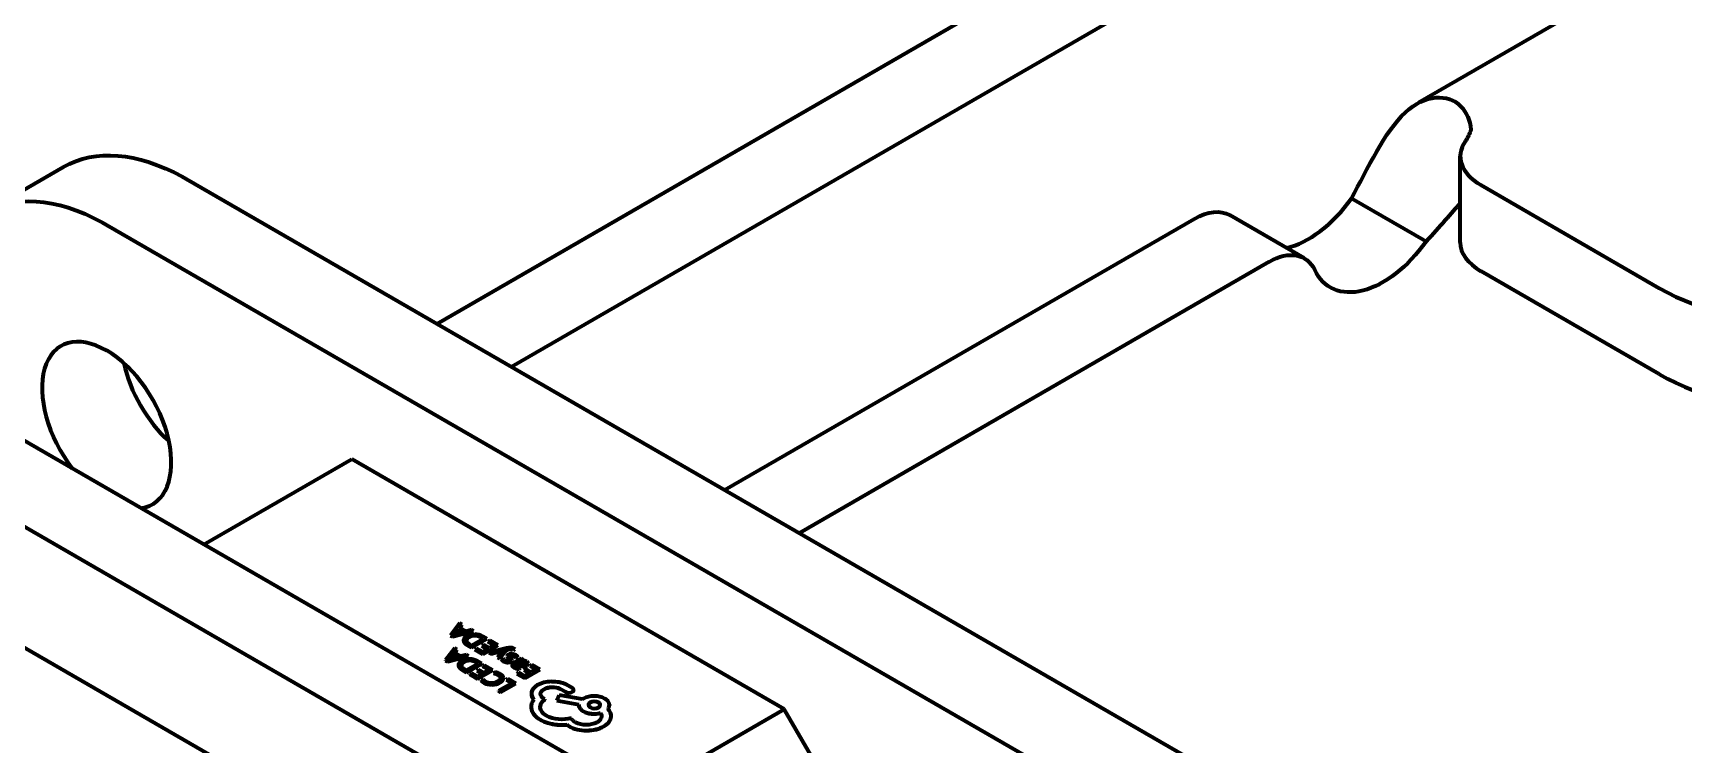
# Model space of a CAD drawing. Header units: millimetres. Extents: x 0 to 1189, y 0 to 841.
# Drawn here: x 635.68 to 659.15, y 380.27 to 390.4 of the extents above; entities that cross this region are included whole.
import ezdxf

# ---------------------------------------------------------------- set-up
doc = ezdxf.new("R2010")
doc.units = ezdxf.units.MM
doc.header["$LTSCALE"] = 0.75
doc.layers.add('Visible', color=7, linetype='Continuous', lineweight=70)

msp = doc.modelspace()

# ---------------------------------------------------------------- linework, layer by layer
at = {"layer": 'Visible', "extrusion": (0, 0.816497, 0.57735)}
for p, q in [((792.229, 468.416), (655.371, 389.402)), ((641.419, 386.263), (705.121, 423.041)), ((706.182, 422.429), (642.48, 385.65)), ((655.972, 387.419), (655.972, 388.643)), ((634.98, 387.84), (636.111, 388.493)), ((637.796, 388.354), (637.855, 388.321)), ((637.855, 388.321), (657.654, 376.89)), ((656.265, 388.235), (658.802, 386.77)), ((655.02, 387.701), (654.426, 388.044)), ((636.665, 387.7), (636.723, 387.667)), ((636.723, 387.667), (656.522, 376.236)), ((645.514, 383.899), (652.194, 387.755)), ((653.754, 387.193), (652.694, 387.805)), ((655.486, 387.431), (655.02, 387.701)), ((653.254, 387.143), (646.574, 383.286)), ((658.802, 385.545), (656.265, 387.01)), ((652.375, 374.886), (632.384, 386.427)), ((651.314, 374.273), (631.324, 385.815)), ((638.107, 383.123), (640.208, 384.336)), ((646.359, 380.784), (640.208, 384.336)), ((634.565, 382.229), (648.072, 374.43)), ((641.748, 382.004), (641.615, 381.832)), ((641.742, 381.939), (641.779, 381.986)), ((641.743, 381.939), (641.779, 381.985)), ((641.779, 381.986), (641.748, 382.004)), ((641.779, 381.986), (641.779, 381.985)), ((641.615, 381.832), (641.645, 381.814)), ((641.615, 381.832), (641.615, 381.831)), ((641.615, 381.831), (641.645, 381.814)), ((641.645, 381.814), (641.942, 381.892)), ((641.645, 381.814), (641.942, 381.891)), ((641.645, 381.814), (641.645, 381.814)), ((641.658, 381.839), (641.658, 381.838)), ((641.726, 381.92), (641.669, 381.849)), ((641.726, 381.919), (641.669, 381.849)), ((641.677, 381.845), (641.799, 381.878)), ((641.799, 381.878), (641.726, 381.92)), ((641.726, 381.92), (641.726, 381.919)), ((641.798, 381.878), (641.726, 381.919)), ((641.832, 381.887), (641.742, 381.939)), ((641.8, 381.763), (641.8, 381.762)), ((641.912, 381.909), (641.832, 381.887)), ((641.911, 381.689), (642.078, 381.785)), ((641.942, 381.892), (641.912, 381.909)), ((641.914, 381.659), (642.13, 381.783)), ((641.914, 381.658), (642.13, 381.782)), ((641.942, 381.892), (641.942, 381.891)), ((642.078, 381.785), (642.046, 381.803)), ((642.077, 381.785), (642.046, 381.802)), ((642.13, 381.783), (642.071, 381.818)), ((642.13, 381.783), (642.13, 381.782)), ((642.171, 381.76), (642.146, 381.746)), ((642.146, 381.746), (642.146, 381.745)), ((642.146, 381.746), (642.234, 381.695)), ((642.146, 381.745), (642.234, 381.694)), ((642.287, 381.693), (642.171, 381.76)), ((641.676, 381.65), (641.543, 381.478)), ((641.573, 381.461), (641.87, 381.538)), ((641.573, 381.46), (641.87, 381.537)), ((641.654, 381.567), (641.597, 381.496)), ((641.654, 381.566), (641.597, 381.495)), ((641.605, 381.492), (641.727, 381.525)), ((641.727, 381.525), (641.654, 381.567)), ((641.654, 381.567), (641.654, 381.566)), ((641.726, 381.524), (641.654, 381.566)), ((641.67, 381.586), (641.707, 381.632)), ((641.76, 381.534), (641.67, 381.586)), ((641.671, 381.585), (641.707, 381.632)), ((641.707, 381.632), (641.676, 381.65)), ((641.707, 381.632), (641.707, 381.632)), ((641.84, 381.556), (641.76, 381.534)), ((641.87, 381.538), (641.84, 381.556)), ((641.853, 381.694), (641.914, 381.659)), ((641.853, 381.693), (641.914, 381.658)), ((641.87, 381.538), (641.87, 381.537)), ((641.879, 381.708), (641.911, 381.689)), ((641.914, 381.659), (641.914, 381.658)), ((641.985, 381.647), (641.96, 381.632)), ((641.96, 381.632), (641.96, 381.632)), ((641.96, 381.632), (642.071, 381.567)), ((641.96, 381.632), (642.071, 381.568)), ((642.068, 381.599), (641.985, 381.647)), ((642.085, 381.697), (642.06, 381.683)), ((642.06, 381.683), (642.06, 381.682)), ((642.06, 381.683), (642.137, 381.638)), ((642.06, 381.682), (642.136, 381.638)), ((642.137, 381.638), (642.068, 381.599)), ((642.071, 381.568), (642.287, 381.693)), ((642.071, 381.567), (642.287, 381.692)), ((642.071, 381.568), (642.071, 381.567)), ((642.162, 381.653), (642.085, 381.697)), ((642.234, 381.695), (642.162, 381.653)), ((642.409, 381.649), (642.162, 381.587)), ((642.162, 381.587), (642.19, 381.571)), ((642.162, 381.587), (642.162, 381.586)), ((642.162, 381.586), (642.19, 381.57)), ((642.19, 381.571), (642.348, 381.614)), ((642.19, 381.57), (642.348, 381.613)), ((642.19, 381.571), (642.19, 381.57)), ((642.355, 381.609), (642.28, 381.519)), ((642.28, 381.519), (642.28, 381.518)), ((642.28, 381.519), (642.31, 381.502)), ((642.28, 381.518), (642.31, 381.501)), ((642.287, 381.693), (642.287, 381.692)), ((642.31, 381.502), (642.403, 381.625)), ((642.31, 381.501), (642.403, 381.624)), ((642.31, 381.502), (642.31, 381.501)), ((642.361, 381.506), (642.335, 381.491)), ((642.348, 381.614), (642.348, 381.613)), ((642.364, 381.618), (642.355, 381.609)), ((642.364, 381.619), (642.364, 381.618)), ((642.364, 381.619), (642.364, 381.618)), ((642.364, 381.618), (642.364, 381.618)), ((642.403, 381.625), (642.443, 381.635)), ((642.403, 381.624), (642.443, 381.634)), ((642.403, 381.625), (642.403, 381.624)), ((642.419, 381.537), (642.419, 381.536)), ((642.505, 381.62), (642.529, 381.634)), ((642.505, 381.621), (642.529, 381.634)), ((642.505, 381.621), (642.505, 381.62)), ((642.619, 381.501), (642.519, 381.444)), ((642.529, 381.634), (642.529, 381.634)), ((642.549, 381.503), (642.577, 381.519)), ((642.549, 381.502), (642.577, 381.518)), ((642.549, 381.503), (642.549, 381.502)), ((642.577, 381.519), (642.577, 381.518)), ((642.646, 381.486), (642.619, 381.501)), ((641.543, 381.478), (641.573, 381.461)), ((641.543, 381.478), (641.543, 381.477)), ((641.543, 381.477), (641.573, 381.46)), ((641.573, 381.461), (641.573, 381.46)), ((641.585, 381.485), (641.586, 381.485)), ((641.727, 381.41), (641.727, 381.409)), ((641.781, 381.341), (641.842, 381.305)), ((641.781, 381.34), (641.842, 381.304)), ((641.807, 381.354), (641.839, 381.336)), ((641.839, 381.336), (642.006, 381.432)), ((641.842, 381.305), (642.058, 381.43)), ((641.842, 381.304), (642.058, 381.429)), ((641.842, 381.305), (641.842, 381.304)), ((641.913, 381.293), (641.888, 381.279)), ((641.888, 381.279), (641.888, 381.278)), ((641.888, 381.279), (641.999, 381.215)), ((641.888, 381.278), (641.999, 381.214)), ((641.996, 381.245), (641.913, 381.293)), ((642.006, 381.432), (641.974, 381.45)), ((642.005, 381.431), (641.974, 381.449)), ((642.013, 381.344), (641.988, 381.329)), ((641.988, 381.329), (641.988, 381.329)), ((641.988, 381.329), (642.064, 381.285)), ((641.988, 381.329), (642.065, 381.285)), ((642.065, 381.285), (641.996, 381.245)), ((642.058, 381.43), (641.999, 381.464)), ((641.999, 381.215), (642.215, 381.339)), ((641.999, 381.214), (642.215, 381.338)), ((642.09, 381.299), (642.013, 381.344)), ((642.058, 381.43), (642.058, 381.429)), ((642.099, 381.406), (642.074, 381.392)), ((642.074, 381.392), (642.074, 381.391)), ((642.074, 381.392), (642.162, 381.341)), ((642.074, 381.391), (642.162, 381.341)), ((642.162, 381.341), (642.09, 381.299)), ((642.215, 381.339), (642.099, 381.406)), ((642.215, 381.339), (642.215, 381.338)), ((642.249, 381.309), (642.222, 381.294)), ((642.222, 381.294), (642.222, 381.293)), ((642.335, 381.491), (642.335, 381.49)), ((642.486, 381.479), (642.486, 381.478)), ((642.489, 381.41), (642.489, 381.409)), ((642.548, 381.429), (642.6, 381.406)), ((642.548, 381.429), (642.548, 381.428)), ((642.548, 381.428), (642.6, 381.406)), ((642.582, 381.302), (642.557, 381.287)), ((642.557, 381.287), (642.557, 381.287)), ((642.557, 381.287), (642.669, 381.222)), ((642.557, 381.287), (642.669, 381.223)), ((642.583, 381.45), (642.568, 381.441)), ((642.568, 381.441), (642.609, 381.423)), ((642.583, 381.449), (642.569, 381.441)), ((642.665, 381.254), (642.582, 381.302)), ((642.584, 381.356), (642.61, 381.371)), ((642.584, 381.355), (642.61, 381.37)), ((642.584, 381.356), (642.584, 381.355)), ((642.61, 381.371), (642.61, 381.37)), ((642.622, 381.472), (642.646, 381.486)), ((642.622, 381.471), (642.646, 381.485)), ((642.622, 381.471), (642.622, 381.472)), ((642.646, 381.486), (642.646, 381.485)), ((642.682, 381.352), (642.657, 381.338)), ((642.657, 381.338), (642.657, 381.337)), ((642.657, 381.338), (642.735, 381.294)), ((642.657, 381.337), (642.734, 381.293)), ((642.735, 381.294), (642.665, 381.254)), ((642.669, 381.223), (642.884, 381.348)), ((642.669, 381.222), (642.884, 381.347)), ((642.759, 381.308), (642.682, 381.352)), ((642.721, 381.431), (642.721, 381.43)), ((642.768, 381.415), (642.744, 381.401)), ((642.744, 381.401), (642.744, 381.4)), ((642.744, 381.401), (642.832, 381.35)), ((642.744, 381.4), (642.831, 381.349)), ((642.832, 381.35), (642.759, 381.308)), ((642.884, 381.348), (642.768, 381.415)), ((642.884, 381.348), (642.884, 381.347)), ((641.999, 381.215), (641.999, 381.214)), ((642.077, 381.21), (642.047, 381.193)), ((642.047, 381.193), (642.047, 381.192)), ((642.49, 381.152), (642.298, 381.042)), ((642.298, 381.042), (642.298, 381.041)), ((642.298, 381.042), (642.326, 381.026)), ((642.298, 381.041), (642.326, 381.025)), ((642.326, 381.026), (642.542, 381.15)), ((642.326, 381.025), (642.542, 381.149)), ((642.326, 381.026), (642.326, 381.025)), ((642.366, 381.225), (642.366, 381.224)), ((642.428, 381.216), (642.404, 381.202)), ((642.404, 381.202), (642.404, 381.201)), ((642.404, 381.202), (642.49, 381.152)), ((642.404, 381.201), (642.489, 381.152)), ((642.542, 381.15), (642.428, 381.216)), ((642.542, 381.15), (642.542, 381.149)), ((642.669, 381.223), (642.669, 381.222)), ((643.174, 381.074), (643.243, 381.034)), ((643.174, 381.074), (643.174, 381.073)), ((643.174, 381.073), (643.243, 381.033)), ((643.348, 381.081), (643.258, 381.133)), ((643.365, 381.055), (643.365, 381.054)), ((642.759, 380.813), (642.759, 380.812)), ((642.76, 380.801), (642.76, 380.8)), ((642.763, 381.001), (642.763, 381)), ((642.956, 380.923), (642.944, 380.93)), ((642.956, 380.923), (642.956, 380.922)), ((643.158, 380.982), (643.125, 380.907)), ((643.125, 380.907), (643.437, 380.85)), ((643.125, 380.907), (643.125, 380.906)), ((643.125, 380.906), (643.437, 380.85)), ((643.486, 380.923), (643.158, 380.982)), ((643.437, 380.841), (643.437, 380.84)), ((643.502, 380.932), (643.486, 380.923)), ((643.873, 380.843), (643.873, 380.842)), ((643.267, 380.563), (643.267, 380.562)), ((643.746, 380.729), (643.746, 380.728)), ((643.899, 380.684), (643.899, 380.683)), ((644.259, 379.572), (646.359, 380.784)), ((646.784, 380.05), (646.359, 380.784))]:
    msp.add_line(p, q, dxfattribs=at)
at = {"layer": 'Visible', "extrusion": (-3e-16, -4e-16, -1)}
msp.add_ellipse((654.644, 389.17), major_axis=(1.5, 0), ratio=0.57735, start_param=0.170469, end_param=0.373881, dxfattribs=at)
at = {"layer": 'Visible'}
for centre, major_axis, ratio, start_param, end_param in [((656.972, 388.643), (-1, 0), 0.57735, -0.373881, 0.785398), ((653.814, 388.691), (0.75, 1.299), 0.57735, 3.626193, 4.54192), ((656.972, 387.419), (1, 0), 0.57735, 3.141593, 3.926991), ((661.008, 388.044), (-3.12, 0), 0.57735, 0.785398, 2.356194), ((636.724, 384.82), (-0.65, 1.126), 0.57735, 2.918267, 8.077307), ((637.855, 385.473), (-0.65, 1.126), 0.57735, 1.055809, 2.085784), ((661.008, 386.819), (3.12, 0), 0.57735, 3.926991, 5.497787), ((649.858, 381.401), (-8.021, 0.359), 0.060123, -0.093859, 0.010586), ((649.858, 381.4), (-8.021, 0.359), 0.060123, -0.093859, 0.001849), ((666.223, 383.808), (24.386, 2.051), 0.038716, 3.143359, 3.197224), ((651.408, 359.274), (-9.542, 22.557), 0.090582, -0.040508, 0.011236), ((643.402, 374.621), (-1.477, 7.203), 0.148428, -0.031897, 0.049363), ((643.402, 374.62), (-1.477, 7.203), 0.148428, -0.031897, 0.049363), ((634.951, 364.2), (7.091, 17.631), 0.108906, -0.015482, 0.041198), ((640.379, 373.069), (1.61, 8.755), 0.137428, -0.048839, 0.024377), ((640.379, 373.068), (1.61, 8.755), 0.137428, -0.048839, 0.024377), ((651.336, 358.921), (-9.542, 22.557), 0.090582, -0.040508, 0.011236), ((634.879, 363.847), (7.091, 17.631), 0.108906, -0.015482, 0.041198), ((642.869, 381.295), (-0.448, 0.248), 0.147635, 0.062665, 0.340222), ((642.869, 381.294), (-0.448, 0.248), 0.147635, 0.081452, 0.340222), ((645.98, 380.939), (-3.56, 0.6), 0.070102, -0.084618, 0.003932), ((643.25, 380.093), (-0.813, 1.466), 0.202583, -0.140588, 0.003494), ((641.661, 381.973), (-0.824, 0.499), 0.100092, 3.173278, 3.381212), ((642.274, 379.932), (0.217, 1.635), 0.284169, -0.116845, 0.009537), ((642.42, 381.646), (-0.113, 0.023), 0.261871, 3.492368, 3.800979), ((635.175, 380.54), (7.407, 0.964), 0.07098, 0.029514, 0.092518), ((649.786, 381.048), (-8.021, 0.359), 0.060123, -0.093859, 0.010586), ((649.786, 381.047), (-8.021, 0.359), 0.060123, -0.093859, 0.001849), ((666.151, 383.455), (24.386, 2.051), 0.038716, 3.143359, 3.197224), ((643.33, 374.268), (-1.477, 7.203), 0.148428, -0.031897, 0.049363), ((643.33, 374.267), (-1.477, 7.203), 0.148428, -0.031897, 0.049363), ((640.307, 372.716), (1.61, 8.755), 0.137428, -0.048839, 0.024377), ((640.307, 372.715), (1.61, 8.755), 0.137428, -0.048839, 0.024377), ((641.404, 381.644), (-1.083, 0.166), 0.128329, 2.982917, 3.131669), ((641.404, 381.643), (-1.083, 0.166), 0.128329, 2.982917, 3.131669), ((641.661, 381.972), (-0.824, 0.499), 0.100092, 3.173278, 3.202183), ((640.937, 377.977), (1.756, 3.485), 0.155184, -0.008852, 0.109945), ((642.145, 380.576), (0.524, 0.875), 0.256377, 0.004149, 0.161317), ((642.145, 380.575), (0.524, 0.875), 0.256377, 0.004149, 0.161317), ((642.536, 381.958), (-0.12, 0.543), 0.302444, 3.072579, 3.236754), ((641.277, 381.318), (1.404, 0.118), 0.092397, 0.001236, 0.132209), ((641.277, 381.317), (1.404, 0.118), 0.092397, 0.001236, 0.132209), ((633.823, 380.695), (8.898, 0.737), 0.047794, -0.000172, 0.068818), ((644.346, 381.061), (-2.305, 0.152), 0.10688, 0.083651, 0.21374), ((644.346, 381.061), (-2.305, 0.152), 0.10688, 0.083651, 0.21374), ((626.583, 382.852), (-15.783, 1.632), 0.053909, 3.067268, 3.144314), ((626.583, 382.851), (-15.783, 1.632), 0.053909, 3.067268, 3.144314), ((643.059, 380.999), (0.302, 0.002), 0.580876, 1.596402, 2.343721), ((643.031, 380.963), (0.342, 0.03), 0.609824, 0.793154, 1.464424), ((643.139, 380.783), (-0.378, 0.052), 0.643041, -0.367414, 0.137649), ((643.139, 380.782), (-0.378, 0.052), 0.643041, 0.088554, 0.137649), ((643.372, 380.967), (0.627, 0.159), 0.5992, 3.693576, 4.173559), ((643.372, 380.966), (0.627, 0.159), 0.5992, 3.693576, 4.173559), ((643.569, 380.681), (0.33, 0.006), 0.5963, -0.824188, -0.065817), ((643.569, 380.68), (0.33, 0.006), 0.5963, -0.824188, -0.065817), ((642.295, 380.507), (1.603, 0.191), 0.273303, -0.053666, 0.216274), ((642.295, 380.506), (1.603, 0.191), 0.273303, -0.053666, -0.032634), ((643.575, 380.711), (0.383, 0.024), 0.597342, 3.875491, 4.610082), ((643.575, 380.711), (0.383, 0.024), 0.597342, 3.875491, 4.610082), ((643.554, 380.681), (0.345, 0.004), 0.578117, 4.691456, 5.483252), ((643.554, 380.68), (0.345, 0.004), 0.578117, 4.691456, 5.483252)]:
    msp.add_ellipse(centre, major_axis=major_axis, ratio=ratio, start_param=start_param, end_param=end_param, dxfattribs=at)
at = {"layer": 'Visible', "extrusion": (-1e-16, -1e-16, -1)}
for centre, major_axis, ratio, start_param, end_param in [((637.855, 385.473), (-1.744, 3.02), 0.57735, 0, 0.7616), ((641.41, 379.507), (0.872, 1.768), 0.307644, -0.101095, 0.020157), ((641.41, 379.507), (0.872, 1.768), 0.307644, -0.101095, 0.020157), ((632.606, 379.716), (9.719, 1.516), 0.05889, -0.072943, 0.012766), ((632.606, 379.715), (9.719, 1.516), 0.05889, -0.072943, 0.008489)]:
    msp.add_ellipse(centre, major_axis=major_axis, ratio=ratio, start_param=start_param, end_param=end_param, dxfattribs=at)
at = {"layer": 'Visible', "extrusion": (0, -2e-16, -1)}
for centre, major_axis, ratio, start_param, end_param in [((636.723, 384.82), (-1.744, 3.02), 0.57735, -0.785398, 0.7616), ((662.034, 382.471), (19.507, 1.066), 0.02399, 3.104846, 3.188899), ((662.034, 382.471), (19.507, 1.066), 0.02399, 3.143773, 3.188899)]:
    msp.add_ellipse(centre, major_axis=major_axis, ratio=ratio, start_param=start_param, end_param=end_param, dxfattribs=at)
at = {"layer": 'Visible', "extrusion": (-4e-16, -1e-16, -1)}
for centre, end_param in [((652.194, 386.939), 0), ((653.254, 386.327), 0.373881)]:
    msp.add_ellipse(centre, major_axis=(0.5, 0.866), ratio=0.57735, start_param=-0.785398, end_param=end_param, dxfattribs=at)
at = {"layer": 'Visible', "extrusion": (-2e-16, -1e-16, -1)}
msp.add_ellipse((654.874, 388.078), major_axis=(0.75, 1.299), ratio=0.57735, start_param=1.741265, end_param=3.515474, dxfattribs=at)
at = {"layer": 'Visible', "extrusion": (-1e-16, 0, -1)}
msp.add_ellipse((641.186, 382.538), major_axis=(-1.26, 1.058), ratio=0.040861, start_param=2.963326, end_param=3.099573, dxfattribs=at)
msp.add_ellipse((641.186, 382.538), major_axis=(-1.26, 1.058), ratio=0.040861, start_param=2.963326, end_param=3.099573, dxfattribs=at)
at = {"layer": 'Visible', "extrusion": (-3e-16, 3e-16, -1)}
msp.add_ellipse((642.733, 381.314), major_axis=(-0.274, 0.222), ratio=0.096156, start_param=-0.405246, end_param=-0.106075, dxfattribs=at)
at = {"layer": 'Visible', "extrusion": (-3e-16, -1e-16, -1)}
for centre in [(645.677, 372.752), (645.677, 372.751)]:
    msp.add_ellipse(centre, major_axis=(-3.205, 8.794), ratio=0.060863, start_param=-0.010703, end_param=0.072473, dxfattribs=at)
at = {"layer": 'Visible', "extrusion": (-4e-16, -5e-16, -1)}
msp.add_ellipse((642.343, 381.6), major_axis=(-0.1, 0.125), ratio=0.410259, start_param=3.202815, end_param=3.526218, dxfattribs=at)
at = {"layer": 'Visible'}
for points, knots in [([(654.426, 388.044), (654.656, 388.467), (654.894, 388.99), (655.193, 389.267), (655.474, 389.528), (655.797, 389.537), (655.976, 389.356), (656.062, 389.27), (656.114, 389.149), (656.123, 389.024)], [-2.115146, -2.115146, -2.115146, -2.115146, -1.315871, -1.315871, -1.315871, -0.563126, -0.563126, -0.563126, -0.203413, -0.203413, -0.203413, -0.203413]), ([(642.76, 380.801), (642.763, 380.77), (642.776, 380.739), (642.82, 380.682), (642.851, 380.656), (642.888, 380.634)], [-0.03236669, -0.03236669, -0.03236669, -0.03236669, -0.01602046, -0.01602046, 0, 0, 0, 0]), ([(642.76, 380.8), (642.763, 380.769), (642.776, 380.738), (642.82, 380.681), (642.851, 380.655), (642.888, 380.634)], [-0.03236669, -0.03236669, -0.03236669, -0.03236669, -0.01602046, -0.01602046, 0, 0, 0, 0]), ([(643.437, 380.85), (643.436, 380.842), (643.437, 380.833), (643.441, 380.815), (643.445, 380.807), (643.456, 380.79), (643.463, 380.782), (643.479, 380.767), (643.489, 380.76), (643.5, 380.754)], [-0.01846108, -0.01846108, -0.01846108, -0.01846108, -0.01388942, -0.01388942, -0.00928239, -0.00928239, -0.0047168, -0.0047168, 0, 0, 0, 0]), ([(643.437, 380.84), (643.437, 380.835), (643.438, 380.829), (643.441, 380.815), (643.445, 380.806), (643.456, 380.789), (643.463, 380.782), (643.479, 380.767), (643.489, 380.76), (643.5, 380.753)], [-0.01686692, -0.01686692, -0.01686692, -0.01686692, -0.01388942, -0.01388942, -0.00928239, -0.00928239, -0.0047168, -0.0047168, 0, 0, 0, 0]), ([(643.718, 380.877), (643.684, 380.897), (643.631, 380.896), (643.598, 380.877), (643.582, 380.868), (643.574, 380.855), (643.574, 380.843)], [0, 0, 0, 0, 1, 1, 1, 1.48875, 1.48875, 1.48875, 1.48875]), ([(643.598, 380.809), (643.631, 380.79), (643.684, 380.789), (643.752, 380.828), (643.75, 380.859), (643.718, 380.878)], [2, 2, 2, 2, 3, 3, 4, 4, 4, 4]), ([(643.39, 380.595), (643.376, 380.603), (643.364, 380.612), (643.344, 380.632), (643.336, 380.643), (643.332, 380.655)], [-0.01200448, -0.01200448, -0.01200448, -0.01200448, -0.00606735, -0.00606735, 0, 0, 0, 0])]:
    msp.add_open_spline(points, degree=3, knots=knots, dxfattribs=at)
at = {"layer": 'Visible', "extrusion": (9.1665e-12, -7.0545e-12, -1)}
msp.add_open_spline([(655.973, 387.975), (655.844, 387.841), (655.678, 387.633), (655.486, 387.431)], degree=3, dxfattribs=at)
at = {"layer": 'Visible', "extrusion": (1.6881e-09, -1.89103e-09, -1)}
msp.add_open_spline([(641.669, 381.849), (641.667, 381.847), (641.664, 381.844), (641.658, 381.839)], degree=3, dxfattribs=at)
at = {"layer": 'Visible', "extrusion": (-3.08998e-10, 3.831e-10, -1)}
msp.add_open_spline([(641.669, 381.849), (641.667, 381.846), (641.664, 381.843), (641.658, 381.838)], degree=3, dxfattribs=at)
at = {"layer": 'Visible'}
for points in [[(641.658, 381.838), (641.666, 381.842), (641.672, 381.844), (641.677, 381.845)], [(641.844, 381.821), (641.812, 381.802), (641.797, 381.781), (641.8, 381.758)], [(641.8, 381.758), (641.802, 381.734), (641.82, 381.713), (641.853, 381.694)], [(641.8, 381.757), (641.802, 381.733), (641.82, 381.712), (641.853, 381.693)], [(642.389, 381.477), (642.374, 381.486), (642.365, 381.495), (642.361, 381.506)], [(642.513, 381.646), (642.49, 381.659), (642.455, 381.66), (642.409, 381.649)], [(642.443, 381.634), (642.464, 381.639), (642.48, 381.637), (642.492, 381.63)], [(642.443, 381.635), (642.464, 381.639), (642.48, 381.638), (642.492, 381.631)], [(642.459, 381.531), (642.458, 381.536), (642.46, 381.54), (642.466, 381.544)], [(642.459, 381.533), (642.459, 381.537), (642.461, 381.54), (642.466, 381.543)], [(642.492, 381.631), (642.497, 381.628), (642.501, 381.625), (642.505, 381.621)], [(642.492, 381.63), (642.497, 381.627), (642.501, 381.624), (642.505, 381.62)], [(641.772, 381.467), (641.74, 381.449), (641.725, 381.428), (641.728, 381.404)], [(641.728, 381.404), (641.73, 381.381), (641.748, 381.36), (641.781, 381.341)], [(641.728, 381.403), (641.73, 381.38), (641.748, 381.359), (641.781, 381.34)], [(642.321, 381.282), (642.297, 381.296), (642.273, 381.305), (642.249, 381.309)], [(642.519, 381.444), (642.48, 381.421), (642.48, 381.4), (642.517, 381.378)], [(642.489, 381.409), (642.489, 381.398), (642.499, 381.388), (642.517, 381.377)], [(642.626, 381.461), (642.61, 381.461), (642.596, 381.457), (642.583, 381.45)], [(642.626, 381.46), (642.61, 381.46), (642.596, 381.456), (642.583, 381.449)], [(642.701, 381.405), (642.714, 381.413), (642.721, 381.421), (642.721, 381.43)], [(642.847, 381.122), (642.756, 381.068), (642.738, 380.985), (642.798, 380.919)], [(642.944, 380.93), (642.878, 380.968), (642.878, 381.03), (642.944, 381.068)], [(642.894, 380.999), (642.894, 381.024), (642.911, 381.049), (642.944, 381.067)], [(642.944, 381.068), (643.006, 381.105), (643.106, 381.107), (643.174, 381.074)], [(642.944, 381.067), (643.006, 381.104), (643.106, 381.106), (643.174, 381.073)], [(643.243, 381.033), (643.246, 381.031), (643.247, 381.029), (643.25, 381.027)], [(642.763, 381), (642.763, 380.972), (642.775, 380.944), (642.798, 380.918)], [(642.979, 380.688), (642.868, 380.752), (642.861, 380.854), (642.956, 380.923)], [(642.89, 380.813), (642.89, 380.852), (642.912, 380.89), (642.956, 380.922)], [(643.809, 380.932), (643.724, 380.981), (643.586, 380.981), (643.502, 380.932)]]:
    msp.add_open_spline(points, degree=3, dxfattribs=at)
at = {"layer": 'Visible', "extrusion": (1.15543e-09, -6.52419e-11, 1)}
msp.add_open_spline([(641.8, 381.762), (641.8, 381.761), (641.8, 381.759), (641.8, 381.757)], degree=3, dxfattribs=at)
at = {"layer": 'Visible', "extrusion": (-8.6804e-11, 4.76261e-11, -1)}
msp.add_open_spline([(641.597, 381.496), (641.595, 381.494), (641.591, 381.49), (641.585, 381.485)], degree=3, dxfattribs=at)
at = {"layer": 'Visible', "extrusion": (7.94878e-10, -8.37191e-10, -1)}
msp.add_open_spline([(641.597, 381.495), (641.595, 381.493), (641.592, 381.49), (641.586, 381.485)], degree=3, dxfattribs=at)
at = {"layer": 'Visible', "extrusion": (4.70762e-10, -1.35104e-09, -1)}
msp.add_open_spline([(642.348, 381.614), (642.355, 381.616), (642.36, 381.617), (642.364, 381.619)], degree=3, dxfattribs=at)
at = {"layer": 'Visible', "extrusion": (-3.71111e-10, 9.99886e-10, -1)}
msp.add_open_spline([(642.348, 381.613), (642.355, 381.615), (642.36, 381.617), (642.364, 381.618)], degree=3, dxfattribs=at)
at = {"layer": 'Visible', "extrusion": (-1.05473e-10, -7.10898e-11, -1)}
msp.add_open_spline([(642.519, 381.537), (642.535, 381.527), (642.545, 381.516), (642.549, 381.502)], degree=3, dxfattribs=at)
at = {"layer": 'Visible', "extrusion": (-7.30196e-11, -1.48793e-11, -1)}
msp.add_open_spline([(642.519, 381.537), (642.535, 381.528), (642.545, 381.517), (642.549, 381.503)], degree=3, dxfattribs=at)
at = {"layer": 'Visible', "extrusion": (-6.54682e-10, 1.64656e-09, 1)}
msp.add_open_spline([(641.586, 381.485), (641.594, 381.488), (641.6, 381.49), (641.605, 381.492)], degree=3, dxfattribs=at)
at = {"layer": 'Visible', "extrusion": (-2.15045e-09, -9.78628e-11, 1)}
msp.add_open_spline([(641.727, 381.409), (641.727, 381.407), (641.728, 381.405), (641.728, 381.403)], degree=3, dxfattribs=at)
at = {"layer": 'Visible', "extrusion": (4.26353e-11, 3.56537e-11, -1)}
msp.add_open_spline([(642.366, 381.222), (642.367, 381.244), (642.352, 381.264), (642.321, 381.282)], degree=3, dxfattribs=at)
at = {"layer": 'Visible', "extrusion": (-1.72423e-10, -2.11231e-10, -1)}
msp.add_open_spline([(642.335, 381.491), (642.341, 381.482), (642.351, 381.474), (642.364, 381.466)], degree=3, dxfattribs=at)
at = {"layer": 'Visible', "extrusion": (4.14223e-11, 4.22934e-11, -1)}
msp.add_open_spline([(642.335, 381.49), (642.341, 381.481), (642.351, 381.473), (642.364, 381.465)], degree=3, dxfattribs=at)
at = {"layer": 'Visible', "extrusion": (-3.30966e-11, -1.39015e-10, -1)}
msp.add_open_spline([(642.364, 381.466), (642.381, 381.456), (642.399, 381.451), (642.419, 381.449)], degree=3, dxfattribs=at)
at = {"layer": 'Visible', "extrusion": (-7.4206e-12, -7.0178e-12, -1)}
msp.add_open_spline([(642.364, 381.465), (642.381, 381.456), (642.399, 381.45), (642.419, 381.448)], degree=3, dxfattribs=at)
at = {"layer": 'Visible', "extrusion": (-8.46315e-11, -1.15411e-10, -1)}
msp.add_open_spline([(642.416, 381.468), (642.406, 381.469), (642.398, 381.472), (642.389, 381.477)], degree=3, dxfattribs=at)
at = {"layer": 'Visible', "extrusion": (-8.9488e-12, -1.32987e-11, -1)}
msp.add_open_spline([(642.419, 381.449), (642.439, 381.447), (642.456, 381.45), (642.469, 381.458)], degree=3, dxfattribs=at)
at = {"layer": 'Visible', "extrusion": (-1.25496e-11, 1.08132e-10, -1)}
msp.add_open_spline([(642.419, 381.448), (642.439, 381.446), (642.456, 381.449), (642.469, 381.457)], degree=3, dxfattribs=at)
at = {"layer": 'Visible', "extrusion": (-8.29234e-11, 1.6091e-11, -1)}
msp.add_open_spline([(642.447, 381.484), (642.448, 381.48), (642.445, 381.476), (642.439, 381.472)], degree=3, dxfattribs=at)
at = {"layer": 'Visible', "extrusion": (-2.17307e-08, -2.65025e-09, -1)}
msp.add_open_spline([(642.447, 381.483), (642.447, 381.483), (642.447, 381.483), (642.447, 381.483)], degree=3, dxfattribs=at)
at = {"layer": 'Visible', "extrusion": (4.25401e-11, 7.99349e-11, -1)}
msp.add_open_spline([(642.517, 381.378), (642.537, 381.367), (642.559, 381.359), (642.584, 381.356)], degree=3, dxfattribs=at)
at = {"layer": 'Visible', "extrusion": (3.93027e-11, 7.27175e-11, -1)}
msp.add_open_spline([(642.517, 381.377), (642.537, 381.366), (642.559, 381.358), (642.584, 381.355)], degree=3, dxfattribs=at)
at = {"layer": 'Visible', "extrusion": (-2.26921e-11, -1.19252e-10, -1)}
msp.add_open_spline([(642.61, 381.371), (642.583, 381.373), (642.56, 381.379), (642.541, 381.389)], degree=3, dxfattribs=at)
at = {"layer": 'Visible', "extrusion": (1.6681e-12, -2.8892e-12, -1)}
for points in [[(642.6, 381.406), (642.639, 381.389), (642.672, 381.389), (642.701, 381.406)], [(642.6, 381.406), (642.639, 381.389), (642.672, 381.389), (642.701, 381.405)]]:
    msp.add_open_spline(points, degree=3, dxfattribs=at)
at = {"layer": 'Visible', "extrusion": (6.0768e-12, 4.7777e-12, -1)}
msp.add_open_spline([(642.609, 381.423), (642.624, 381.417), (642.635, 381.413), (642.645, 381.413)], degree=3, dxfattribs=at)
at = {"layer": 'Visible', "extrusion": (-1.04727e-10, -1.1721e-12, -1)}
msp.add_open_spline([(642.672, 381.421), (642.679, 381.425), (642.682, 381.43), (642.682, 381.435)], degree=3, dxfattribs=at)
at = {"layer": 'Visible', "extrusion": (-8.04172e-08, -4.91355e-09, -1)}
msp.add_open_spline([(642.682, 381.434), (642.682, 381.434), (642.682, 381.434), (642.682, 381.435)], degree=3, dxfattribs=at)
at = {"layer": 'Visible', "extrusion": (-2.07891e-11, 2.976e-13, -1)}
msp.add_open_spline([(642.701, 381.406), (642.715, 381.414), (642.721, 381.423), (642.721, 381.433)], degree=3, dxfattribs=at)
at = {"layer": 'Visible', "extrusion": (-1.50829e-11, -1.56203e-11, -1)}
msp.add_open_spline([(642.115, 381.173), (642.096, 381.183), (642.083, 381.196), (642.077, 381.21)], degree=3, dxfattribs=at)
at = {"layer": 'Visible', "extrusion": (-7.9243e-12, -3.83106e-11, -1)}
msp.add_open_spline([(642.09, 381.158), (642.122, 381.14), (642.159, 381.131), (642.201, 381.131)], degree=3, dxfattribs=at)
at = {"layer": 'Visible', "extrusion": (-1.34982e-11, -9.40624e-11, -1)}
msp.add_open_spline([(642.09, 381.157), (642.122, 381.139), (642.159, 381.13), (642.201, 381.13)], degree=3, dxfattribs=at)
at = {"layer": 'Visible', "extrusion": (-2.62754e-11, -7.12878e-11, -1)}
msp.add_open_spline([(642.197, 381.153), (642.166, 381.152), (642.139, 381.159), (642.115, 381.173)], degree=3, dxfattribs=at)
at = {"layer": 'Visible', "extrusion": (-1.95e-12, 7.0065e-12, -1)}
msp.add_open_spline([(642.285, 381.177), (642.258, 381.161), (642.228, 381.153), (642.197, 381.153)], degree=3, dxfattribs=at)
at = {"layer": 'Visible', "extrusion": (-2.20066e-11, 6.26518e-11, -1)}
msp.add_open_spline([(642.201, 381.131), (642.243, 381.131), (642.281, 381.141), (642.316, 381.161)], degree=3, dxfattribs=at)
at = {"layer": 'Visible', "extrusion": (-2.35511e-11, 9.84066e-11, -1)}
msp.add_open_spline([(642.201, 381.13), (642.243, 381.13), (642.281, 381.14), (642.316, 381.16)], degree=3, dxfattribs=at)
at = {"layer": 'Visible', "extrusion": (-4.7266e-12, 1.70889e-11, -1)}
msp.add_open_spline([(642.325, 381.225), (642.324, 381.208), (642.311, 381.192), (642.285, 381.177)], degree=3, dxfattribs=at)
at = {"layer": 'Visible', "extrusion": (8.10891e-10, 7.45052e-10, -1)}
msp.add_open_spline([(642.366, 381.221), (642.366, 381.222), (642.366, 381.223), (642.366, 381.224)], degree=3, dxfattribs=at)
at = {"layer": 'Visible', "extrusion": (1.22308e-09, 1.4123e-09, 1)}
msp.add_open_spline([(643.243, 381.034), (643.246, 381.032), (643.247, 381.029), (643.25, 381.028)], degree=3, dxfattribs=at)
at = {"layer": 'Visible', "extrusion": (5.978e-13, 2.36924e-11, -1)}
msp.add_open_spline([(643.25, 381.028), (643.276, 381.013), (643.319, 381.013), (643.345, 381.028)], degree=3, dxfattribs=at)
at = {"layer": 'Visible', "extrusion": (0, -3.39855e-11, -1)}
msp.add_open_spline([(643.25, 381.027), (643.276, 381.012), (643.319, 381.012), (643.345, 381.027)], degree=3, dxfattribs=at)
at = {"layer": 'Visible', "extrusion": (1.73178e-11, -1.27689e-11, -1)}
msp.add_open_spline([(643.345, 381.028), (643.351, 381.031), (643.356, 381.035), (643.363, 381.044), (643.364, 381.049), (643.365, 381.059), (643.364, 381.064), (643.358, 381.073), (643.354, 381.077), (643.348, 381.081)], degree=3, knots=[-0.01015022, -0.01015022, -0.01015022, -0.01015022, -0.00758477, -0.00758477, -0.00506764, -0.00506764, -0.00255917, -0.00255917, 0, 0, 0, 0], dxfattribs=at)
at = {"layer": 'Visible', "extrusion": (9.47128e-11, -3.36007e-11, -1)}
msp.add_open_spline([(643.345, 381.027), (643.351, 381.03), (643.356, 381.034), (643.363, 381.043), (643.364, 381.048), (643.365, 381.053), (643.365, 381.054), (643.365, 381.054)], degree=3, knots=[-0.010150218, -0.010150218, -0.010150218, -0.010150218, -0.007584766, -0.007584766, -0.005067642, -0.005067642, -0.00483278, -0.00483278, -0.00483278, -0.00483278], dxfattribs=at)
at = {"layer": 'Visible', "extrusion": (2.059e-12, 7.1328e-12, -1)}
msp.add_open_spline([(643.718, 380.878), (643.684, 380.897), (643.631, 380.897), (643.598, 380.878), (643.565, 380.858), (643.566, 380.827), (643.598, 380.809)], degree=3, knots=[0, 0, 0, 0, 1, 1, 1, 2, 2, 2, 2], dxfattribs=at)
at = {"layer": 'Visible', "extrusion": (-8.63664e-11, -6.40614e-11, -1)}
msp.add_open_spline([(643.743, 380.843), (643.743, 380.855), (643.734, 380.868), (643.718, 380.877)], degree=3, dxfattribs=at)
at = {"layer": 'Visible', "extrusion": (1.7499e-11, 3.839e-12, -1)}
msp.add_open_spline([(643.85, 380.788), (643.86, 380.799), (643.867, 380.812), (643.874, 380.837), (643.874, 380.85), (643.866, 380.876), (643.859, 380.888), (643.839, 380.912), (643.825, 380.922), (643.809, 380.932)], degree=3, knots=[-0.02718649, -0.02718649, -0.02718649, -0.02718649, -0.02038094, -0.02038094, -0.01365886, -0.01365886, -0.00694765, -0.00694765, 0, 0, 0, 0], dxfattribs=at)
at = {"layer": 'Visible', "extrusion": (3.48323e-11, -4.1217e-11, -1)}
msp.add_open_spline([(643.85, 380.787), (643.86, 380.799), (643.867, 380.811), (643.872, 380.83), (643.873, 380.836), (643.873, 380.842)], degree=3, knots=[-0.027101213, -0.027101213, -0.027101213, -0.027101213, -0.020380939, -0.020380939, -0.017204643, -0.017204643, -0.017204643, -0.017204643], dxfattribs=at)
at = {"layer": 'Visible', "extrusion": (4.4889e-12, 2.50973e-11, -1)}
msp.add_open_spline([(643.332, 380.655), (643.217, 380.622), (643.075, 380.633), (642.979, 380.688)], degree=3, dxfattribs=at)
at = {"layer": 'Visible', "extrusion": (-2.9482e-12, 3.29873e-10, -1)}
msp.add_open_spline([(643.132, 380.563), (643.177, 380.558), (643.221, 380.559), (643.267, 380.563)], degree=3, dxfattribs=at)
at = {"layer": 'Visible', "extrusion": (-2.9482e-12, -8.09729e-11, -1)}
msp.add_open_spline([(643.132, 380.562), (643.177, 380.557), (643.221, 380.558), (643.267, 380.562)], degree=3, dxfattribs=at)
at = {"layer": 'Visible', "extrusion": (-2.3165e-12, 1.20365e-11, -1)}
msp.add_open_spline([(643.267, 380.563), (643.278, 380.555), (643.287, 380.548), (643.299, 380.541)], degree=3, dxfattribs=at)
at = {"layer": 'Visible', "extrusion": (1.73732e-11, 3.81157e-11, -1)}
msp.add_open_spline([(643.267, 380.562), (643.278, 380.554), (643.287, 380.547), (643.299, 380.54)], degree=3, dxfattribs=at)
at = {"layer": 'Visible', "extrusion": (2.4091e-12, 3.0055e-12, -1)}
msp.add_open_spline([(643.697, 380.595), (643.612, 380.546), (643.474, 380.546), (643.39, 380.595)], degree=3, dxfattribs=at)
at = {"layer": 'Visible', "extrusion": (-1.6716e-12, -7.374e-12, -1)}
msp.add_open_spline([(643.5, 380.754), (643.566, 380.716), (643.666, 380.708), (643.746, 380.729)], degree=3, dxfattribs=at)
at = {"layer": 'Visible', "extrusion": (1.2537e-12, 2.15792e-11, -1)}
msp.add_open_spline([(643.5, 380.753), (643.566, 380.715), (643.666, 380.707), (643.746, 380.728)], degree=3, dxfattribs=at)
at = {"layer": 'Visible', "extrusion": (-3.61891e-11, 4.7494e-12, -1)}
msp.add_open_spline([(643.746, 380.729), (643.775, 380.684), (643.759, 380.631), (643.697, 380.595)], degree=3, dxfattribs=at)
at = {"layer": 'Visible', "extrusion": (6.18161e-11, 3.20486e-11, -1)}
msp.add_open_spline([(643.746, 380.728), (643.755, 380.714), (643.76, 380.699), (643.76, 380.683)], degree=3, dxfattribs=at)

doc.saveas('drawing.dxf')
